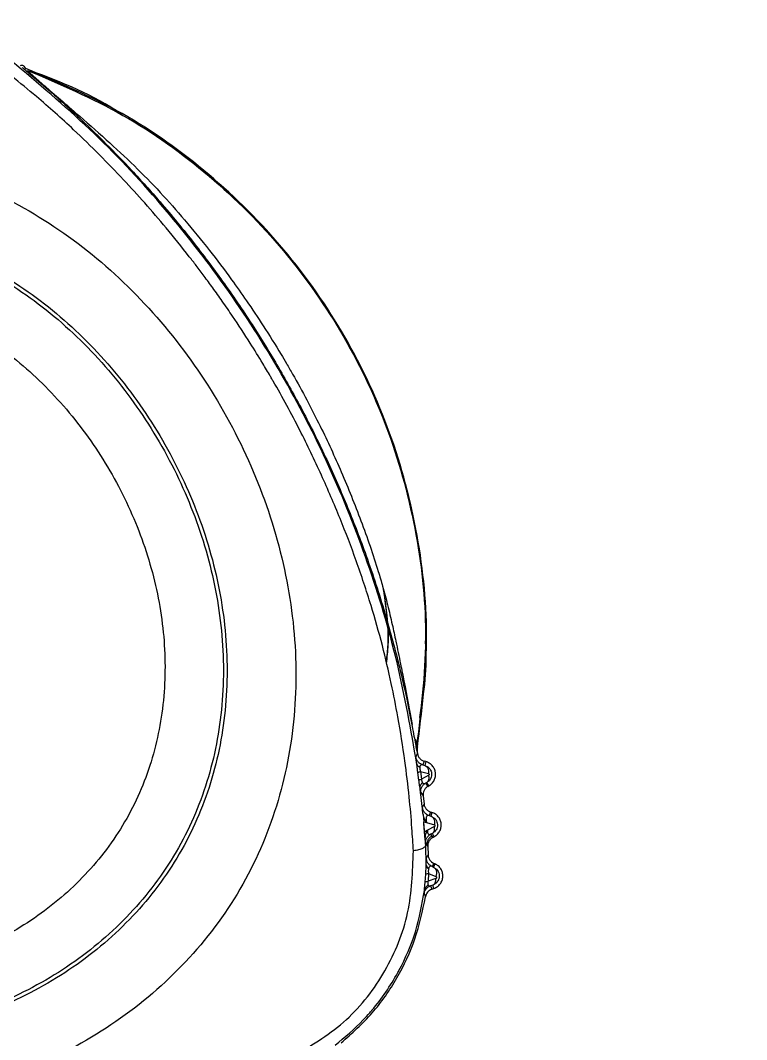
# Model space of a CAD drawing. Extents: x 412 to 492, y 622 to 766.
# Drawn here: x 441.07 to 442.585, y 647.83 to 649.956 of the extents above; entities that cross this region are included whole.
import ezdxf

# ---------------------------------------------------------------- set-up
doc = ezdxf.new("R2010")
doc.units = 0
doc.header["$MEASUREMENT"] = 0
doc.layers.add('1', color=4, linetype='Continuous')
doc.layers.add('GEOMETRY', color=4, linetype='Continuous', lineweight=25)

# ---------------------------------------------------------------- blocks, each defined once
blk = doc.blocks.new('2024 Beam 220V LL')
at = {"layer": 'GEOMETRY'}
for p, q in [((29.9451, 5.6818), (29.9471, 5.7072)), ((29.9438, 5.6866), (29.9451, 5.6818)), ((29.945, 5.6689), (29.9451, 5.6818)), ((29.942, 5.6607), (29.9451, 5.6685)), ((29.9437, 5.6738), (29.945, 5.6689)), ((29.945, 5.6689), (29.9451, 5.6685)), ((29.9594, 5.6525), (29.9564, 5.6447)), ((29.9564, 5.6447), (29.9604, 5.6437)), ((29.9625, 5.6517), (29.9594, 5.6525)), ((29.9625, 5.6517), (29.9604, 5.6437)), ((29.9604, 5.6437), (29.9667, 5.6407)), ((29.9482, 5.6129), (29.9461, 5.6287)), ((29.9516, 5.6309), (29.9537, 5.6153)), ((29.9516, 5.6309), (29.9683, 5.6266)), ((29.9687, 5.6237), (29.9537, 5.6153)), ((29.965, 5.6083), (29.9618, 5.6065)), ((29.9618, 5.6065), (29.9667, 5.5998)), ((29.9691, 5.6012), (29.965, 5.6083)), ((29.9667, 5.5998), (29.9691, 5.6012)), ((29.952, 5.5871), (29.957, 5.5805)), ((29.957, 5.5805), (29.9589, 5.5632)), ((29.9557, 5.5559), (29.9589, 5.5632)), ((29.9568, 5.5416), (29.9583, 5.526)), ((29.9727, 5.5465), (29.9695, 5.5392)), ((29.9695, 5.5392), (29.973, 5.5382)), ((29.9753, 5.5457), (29.9727, 5.5465)), ((29.9753, 5.5457), (29.973, 5.5382)), ((29.973, 5.5382), (29.9796, 5.5346)), ((29.9587, 5.5226), (29.9583, 5.526)), ((29.9583, 5.526), (29.9643, 5.5244)), ((29.9602, 5.5055), (29.9587, 5.5226)), ((29.9658, 5.5084), (29.9602, 5.5055)), ((29.9615, 5.4885), (29.9602, 5.5055)), ((29.9643, 5.5244), (29.9804, 5.5196)), ((29.9807, 5.516), (29.9658, 5.5084)), ((29.9616, 5.4879), (29.9615, 5.4885)), ((29.9764, 5.502), (29.9727, 5.5002)), ((29.9727, 5.5002), (29.9752, 5.4965)), ((29.9752, 5.4965), (29.9772, 5.4935)), ((29.9801, 5.495), (29.9764, 5.502)), ((29.9772, 5.4935), (29.9801, 5.495)), ((29.9623, 5.4814), (29.9647, 5.4778)), ((29.9624, 5.4776), (29.9647, 5.4778)), ((29.9635, 5.4362), (29.9624, 5.4776)), ((29.9647, 5.4778), (29.9667, 5.4749)), ((29.9667, 5.4749), (29.9675, 5.457)), ((29.9639, 5.4506), (29.9675, 5.457)), ((29.9793, 5.4395), (29.9756, 5.4328)), ((29.9756, 5.4328), (29.9787, 5.4315)), ((29.9817, 5.4384), (29.9787, 5.4315)), ((29.9787, 5.4315), (29.9852, 5.427)), ((29.9817, 5.4384), (29.9793, 5.4395)), ((29.9613, 5.4003), (29.9624, 5.4166)), ((29.9683, 5.4186), (29.9672, 5.4021)), ((29.9836, 5.4076), (29.9672, 5.4021)), ((29.9683, 5.4186), (29.9838, 5.4121)), ((29.9772, 5.3942), (29.9723, 5.3926)), ((29.9723, 5.3926), (29.9751, 5.3855)), ((29.9751, 5.3855), (29.9796, 5.3871)), ((29.9796, 5.3871), (29.9772, 5.3942)), ((29.9592, 5.3767), (29.962, 5.3699))]:
    blk.add_line(p, q, dxfattribs=at)
for points, knots in [([(29.9366, 5.4655), (29.9357, 5.4812), (29.9336, 5.5185), (29.9279, 5.5812), (29.9187, 5.6587), (29.9061, 5.7377), (29.8902, 5.8178), (29.8721, 5.8955), (29.8479, 5.9809), (29.8185, 6.0693), (29.7839, 6.1599), (29.7448, 6.2509), (29.6987, 6.3467), (29.6637, 6.4113), (29.6443, 6.445), (29.6443, 6.445), (29.6443, 6.445), (29.6443, 6.445), (29.6443, 6.445), (29.6442, 6.445), (29.6442, 6.4451), (29.6442, 6.4451), (29.6441, 6.4453), (29.6439, 6.4456), (29.6433, 6.4466), (29.6414, 6.45), (29.6344, 6.462), (29.6193, 6.4873), (29.5933, 6.5293), (29.5651, 6.5725), (29.5387, 6.6108), (29.5189, 6.6386), (29.5008, 6.6633), (29.4844, 6.685), (29.4584, 6.7187), (29.423, 6.7626), (29.3771, 6.8161), (29.3308, 6.8669), (29.2814, 6.918), (29.2213, 6.9763), (29.1598, 7.031), (29.0974, 7.0822), (29.0408, 7.1254), (28.9866, 7.164), (28.9511, 7.1876), (28.9364, 7.1974)], [0, 0, 0, 0, 0.023144, 0.05484, 0.091564, 0.136206, 0.170367, 0.209427, 0.251228, 0.298444, 0.343948, 0.391377, 0.441313, 0.497426, 0.497427, 0.497428, 0.497429, 0.497432, 0.497437, 0.497446, 0.497463, 0.497497, 0.497564, 0.497711, 0.498058, 0.499248, 0.503302, 0.518104, 0.541837, 0.574517, 0.592617, 0.609041, 0.623786, 0.63685, 0.648231, 0.685287, 0.718359, 0.749985, 0.784568, 0.820855, 0.870939, 0.90326, 0.937451, 0.973984, 1, 1, 1, 1]), ([(29.9439, 5.6466), (29.9315, 5.7173), (29.9067, 5.8591), (29.8442, 6.067), (29.7637, 6.2684), (29.6641, 6.4617), (29.5467, 6.6447), (29.4126, 6.8154), (29.2638, 6.9736), (29.1534, 7.0661), (29.0983, 7.1123)], [0, 0, 0, 0, 0.1245824, 0.2494896, 0.37459, 0.4998762, 0.6251945, 0.7503704, 0.8753604, 1, 1, 1, 1]), ([(29.1167, 7.1033), (29.1176, 7.1036), (29.1191, 7.1041), (29.1213, 7.1039), (29.123, 7.103), (29.1248, 7.1009), (29.1258, 7.0981), (29.1278, 7.097), (29.1282, 7.0968)], [0, 0, 0, 0, 0.186076, 0.330502, 0.437082, 0.556039, 0.90138, 1, 1, 1, 1]), ([(29.1206, 7.0995), (29.1216, 7.0985), (29.1239, 7.0965), (29.1387, 7.084), (29.1666, 7.0603), (29.2061, 7.0254), (29.2486, 6.9861), (29.2974, 6.9386), (29.3516, 6.8825), (29.4138, 6.8133), (29.4788, 6.7343), (29.544, 6.647), (29.6037, 6.559), (29.6589, 6.4688), (29.7097, 6.3767), (29.7568, 6.2813), (29.8002, 6.1821), (29.8413, 6.0751), (29.8762, 5.9675), (29.9037, 5.8665), (29.9221, 5.7864), (29.9341, 5.7264), (29.9402, 5.6925), (29.9429, 5.6774), (29.9434, 5.675), (29.9437, 5.6738)], [0, 0, 0, 0, 0.014533, 0.030212, 0.067806, 0.097423, 0.132023, 0.171465, 0.214167, 0.262912, 0.324614, 0.380826, 0.439833, 0.496705, 0.551963, 0.610023, 0.668914, 0.727586, 0.796926, 0.855191, 0.90411, 0.942201, 0.973745, 0.987278, 1, 1, 1, 1]), ([(29.1317, 7.0932), (29.1327, 7.0922), (29.134, 7.0909), (29.1376, 7.0873), (29.1444, 7.0809), (29.1709, 7.0574), (29.2282, 7.0084), (29.2943, 6.9502), (29.354, 6.8952), (29.4088, 6.8395), (29.4606, 6.7803), (29.5103, 6.7196), (29.553, 6.663), (29.5904, 6.6104), (29.6251, 6.5586), (29.6525, 6.5147), (29.6704, 6.4847), (29.6783, 6.471), (29.703, 6.4279), (29.7406, 6.3568), (29.7878, 6.2544), (29.8284, 6.1533), (29.8562, 6.0735), (29.8734, 6.0148), (29.8831, 5.9778), (29.8921, 5.9395), (29.9012, 5.8983), (29.9092, 5.859), (29.9213, 5.7979), (29.9288, 5.7582), (29.9344, 5.729)], [0, 0, 0, 0, 0.016441, 0.020694, 0.026742, 0.057094, 0.118317, 0.169348, 0.216946, 0.262345, 0.307299, 0.355122, 0.399715, 0.431025, 0.46769, 0.508424, 0.521048, 0.528509, 0.535952, 0.607546, 0.668483, 0.732511, 0.797822, 0.816765, 0.840463, 0.865429, 0.886559, 0.915732, 0.937889, 1, 1, 1, 1]), ([(29.3288, 7.0002), (29.3282, 7.0006), (29.2707, 7.0427), (29.203, 7.068), (29.1361, 7.093)], [0, 0, 0, 0, 0.0104023, 1, 1, 1, 1]), ([(28.6905, 6.9242), (28.7536, 6.9199), (28.8808, 6.9113), (29.0632, 6.8447), (29.2317, 6.7439), (29.3809, 6.61), (29.5058, 6.45), (29.6028, 6.2708), (29.6677, 6.0792), (29.6967, 5.8822), (29.6873, 5.6869), (29.6382, 5.5007), (29.549, 5.3313), (29.423, 5.1864), (29.2671, 5.0703), (29.0881, 4.9864), (28.8933, 4.9335), (28.7583, 4.927), (28.6905, 4.9237)], [0, 0, 0, 0, 0.060091, 0.121152, 0.183577, 0.247259, 0.311757, 0.376464, 0.440752, 0.504052, 0.566014, 0.626679, 0.686637, 0.746971, 0.808472, 0.871348, 0.935362, 1, 1, 1, 1]), ([(28.6905, 6.7778), (28.7445, 6.7741), (28.8534, 6.7667), (29.0095, 6.7095), (29.1538, 6.6231), (29.2814, 6.5082), (29.3885, 6.3711), (29.4716, 6.2174), (29.5274, 6.0533), (29.5524, 5.8845), (29.5445, 5.7173), (29.5026, 5.5578), (29.4263, 5.4127), (29.3183, 5.2888), (29.1847, 5.1895), (29.0313, 5.1178), (28.8643, 5.0726), (28.7486, 5.0671), (28.6905, 5.0643)], [0, 0, 0, 0, 0.060031, 0.121063, 0.183495, 0.247208, 0.311744, 0.37649, 0.440815, 0.50414, 0.566097, 0.626721, 0.686615, 0.746897, 0.808382, 0.871274, 0.935323, 1, 1, 1, 1]), ([(28.6905, 6.77), (28.744, 6.7663), (28.8519, 6.759), (29.0066, 6.7023), (29.1495, 6.6166), (29.276, 6.5028), (29.3821, 6.3668), (29.4646, 6.2145), (29.5198, 6.0518), (29.5446, 5.8846), (29.5368, 5.7189), (29.4953, 5.5609), (29.4197, 5.4171), (29.3127, 5.2943), (29.1803, 5.1959), (29.0283, 5.1249), (28.8628, 5.0801), (28.7481, 5.0747), (28.6905, 5.0719)], [0, 0, 0, 0, 0.060017, 0.121046, 0.183483, 0.247203, 0.311744, 0.376491, 0.440822, 0.504154, 0.566114, 0.626731, 0.686609, 0.746882, 0.808366, 0.871265, 0.93532, 1, 1, 1, 1]), ([(28.6905, 6.6459), (28.7363, 6.6427), (28.8287, 6.6364), (28.9611, 6.5877), (29.0833, 6.5141), (29.1916, 6.4164), (29.2825, 6.2998), (29.3532, 6.1691), (29.4007, 6.0297), (29.4221, 5.8865), (29.4157, 5.7446), (29.3804, 5.6093), (29.3156, 5.4862), (29.2239, 5.3812), (29.1105, 5.2971), (28.9801, 5.2365), (28.8383, 5.1983), (28.7399, 5.1936), (28.6905, 5.1912)], [0, 0, 0, 0, 0.0599111, 0.1209102, 0.1833853, 0.2471635, 0.3117385, 0.3765048, 0.4408804, 0.5042692, 0.5662494, 0.6268088, 0.686568, 0.7467557, 0.8082372, 0.871187, 0.9352954, 1, 1, 1, 1]), ([(29.8732, 6.0147), (29.8792, 5.9751), (29.8871, 5.9235), (29.8813, 5.8718), (29.8799, 5.8597)], [0, 0, 0, 0, 0.764984, 1, 1, 1, 1]), ([(29.8806, 5.8565), (29.8821, 5.8692), (29.888, 5.9201), (29.8804, 5.971), (29.8747, 6.0092)], [0, 0, 0, 0, 0.24991, 1, 1, 1, 1]), ([(29.9499, 5.7435), (29.9587, 5.7963), (29.9676, 5.8498), (29.9618, 5.9031), (29.9618, 5.9038)], [0, 0, 0, 0, 0.98605, 1, 1, 1, 1]), ([(29.9408, 5.6983), (29.9415, 5.6956), (29.943, 5.6895), (29.9435, 5.6876), (29.9438, 5.6866)], [0, 0, 0, 0, 0.437399, 1, 1, 1, 1]), ([(29.9439, 5.6466), (29.9436, 5.6486), (29.943, 5.6527), (29.9425, 5.6568), (29.9421, 5.66), (29.9421, 5.6605), (29.942, 5.6607)], [0, 0, 0, 0, 0.219313, 0.437055, 0.703636, 1, 1, 1, 1]), ([(29.9564, 5.6447), (29.9546, 5.6453), (29.951, 5.6466), (29.9466, 5.6504), (29.9434, 5.6552), (29.9425, 5.6589), (29.942, 5.6607)], [0, 0, 0, 0, 0.244703, 0.5, 0.755297, 1, 1, 1, 1]), ([(29.9451, 5.6685), (29.9455, 5.6666), (29.9464, 5.6628), (29.9499, 5.6581), (29.9542, 5.6544), (29.9577, 5.6531), (29.9594, 5.6525)], [0, 0, 0, 0, 0.253742, 0.509905, 0.758369, 1, 1, 1, 1]), ([(29.9461, 5.6287), (29.9459, 5.6299), (29.9456, 5.6317), (29.9453, 5.6339), (29.9451, 5.6355), (29.945, 5.637), (29.9448, 5.6383), (29.9447, 5.6391), (29.9445, 5.6418), (29.9442, 5.6442), (29.9439, 5.6466)], [0, 0, 0, 0, 0.198415, 0.3028, 0.36011, 0.457997, 0.54502, 0.571673, 0.58734, 1, 1, 1, 1]), ([(29.9439, 5.6466), (29.9443, 5.6452), (29.9452, 5.6425), (29.9485, 5.6406), (29.9501, 5.6397)], [0, 0, 0, 0, 0.4999894, 1, 1, 1, 1]), ([(29.9564, 5.6447), (29.9549, 5.6449), (29.9528, 5.6451), (29.9509, 5.6432), (29.9502, 5.6415), (29.9501, 5.6403), (29.9501, 5.6397)], [0, 0, 0, 0, 0.542909, 0.786725, 0.897634, 1, 1, 1, 1]), ([(29.9501, 5.6397), (29.9501, 5.6391), (29.95, 5.6379), (29.9502, 5.6362), (29.9505, 5.6347), (29.9508, 5.6331), (29.9513, 5.6317), (29.9516, 5.6309)], [0, 0, 0, 0, 0.252838, 0.493953, 0.521876, 0.738307, 1, 1, 1, 1]), ([(29.9604, 5.6437), (29.9617, 5.6431), (29.9643, 5.642), (29.9671, 5.6379), (29.9686, 5.6325), (29.9684, 5.6285), (29.9683, 5.6266)], [0, 0, 0, 0, 0.242505, 0.499998, 0.757493, 1, 1, 1, 1]), ([(29.9667, 5.6407), (29.9683, 5.6393), (29.9712, 5.6368), (29.9736, 5.6319), (29.9748, 5.627), (29.9747, 5.622), (29.9731, 5.6167), (29.9699, 5.6118), (29.9667, 5.6095), (29.965, 5.6083)], [0, 0, 0, 0, 0.160862, 0.299615, 0.416213, 0.551243, 0.691826, 0.841401, 1, 1, 1, 1]), ([(31.8358, 5.637), (31.6412, 5.4707), (31.4438, 5.3079), (31.0428, 4.9901), (30.8393, 4.8349), (30.6319, 4.6848)], [0, 0, 0, 0, 0.5, 0.5, 1, 1, 1, 1]), ([(29.9461, 5.6287), (29.9465, 5.629), (29.9473, 5.6297), (29.9502, 5.6305), (29.9516, 5.6309)], [0, 0, 0, 0, 0.500008, 1, 1, 1, 1]), ([(29.9482, 5.6129), (29.9486, 5.6133), (29.9495, 5.614), (29.9523, 5.6148), (29.9537, 5.6153)], [0, 0, 0, 0, 0.503105, 1, 1, 1, 1]), ([(29.9507, 5.596), (29.9504, 5.5981), (29.9501, 5.6001), (29.9497, 5.6023), (29.9497, 5.6023), (29.9497, 5.6024), (29.9497, 5.6025), (29.9495, 5.6037), (29.9492, 5.6053), (29.9489, 5.6075), (29.9486, 5.6098), (29.9484, 5.6117), (29.9482, 5.6129)], [0, 0, 0, 0, 0.417535, 0.417611, 0.41821, 0.419871, 0.426157, 0.450648, 0.646057, 0.703071, 0.806006, 1, 1, 1, 1]), ([(29.9537, 5.6153), (29.9537, 5.6145), (29.9538, 5.6129), (29.9542, 5.6114), (29.9544, 5.6106), (29.9546, 5.61), (29.955, 5.6089), (29.9554, 5.6082), (29.9557, 5.6077)], [0, 0, 0, 0, 0.238313, 0.475335, 0.500024, 0.549554, 0.728053, 1, 1, 1, 1]), ([(29.965, 5.6083), (29.9659, 5.609), (29.9678, 5.6105), (29.9693, 5.6143), (29.9697, 5.6188), (29.969, 5.6221), (29.9687, 5.6237)], [0, 0, 0, 0, 0.249417, 0.506903, 0.760701, 1, 1, 1, 1]), ([(29.9683, 5.6266), (29.9685, 5.6266), (29.9687, 5.6265), (29.9691, 5.6262), (29.9694, 5.6258), (29.9695, 5.6254), (29.9695, 5.625), (29.9695, 5.6247), (29.9693, 5.6243), (29.9691, 5.6239), (29.9688, 5.6237), (29.9687, 5.6237)], [0, 0, 0, 0, 0.144351, 0.279386, 0.402708, 0.515836, 0.570702, 0.625677, 0.739519, 0.863869, 1, 1, 1, 1]), ([(29.9507, 5.596), (29.9507, 5.5971), (29.9506, 5.5992), (29.9516, 5.6023), (29.9532, 5.6053), (29.9549, 5.6069), (29.9557, 5.6077)], [0, 0, 0, 0, 0.254162, 0.509104, 0.759349, 1, 1, 1, 1]), ([(29.9569, 5.5415), (29.9563, 5.547), (29.9549, 5.5609), (29.9528, 5.5791), (29.9512, 5.5917), (29.9507, 5.596)], [0, 0, 0, 0, 0.304807, 0.763892, 1, 1, 1, 1]), ([(29.9507, 5.596), (29.9511, 5.5935), (29.9518, 5.5882), (29.952, 5.5875), (29.952, 5.5871)], [0, 0, 0, 0, 0.474831, 1, 1, 1, 1]), ([(29.952, 5.5871), (29.952, 5.589), (29.9518, 5.5929), (29.9538, 5.5984), (29.9571, 5.6033), (29.9602, 5.6054), (29.9618, 5.6065)], [0, 0, 0, 0, 0.244604, 0.5, 0.755396, 1, 1, 1, 1]), ([(29.9557, 5.6077), (29.9561, 5.6072), (29.957, 5.6061), (29.9591, 5.6055), (29.9607, 5.6061), (29.9618, 5.6065)], [0, 0, 0, 0, 0.225042, 0.470435, 1, 1, 1, 1]), ([(29.9667, 5.5998), (29.9651, 5.5987), (29.9619, 5.5965), (29.9588, 5.5915), (29.9568, 5.5861), (29.9569, 5.5823), (29.957, 5.5805)], [0, 0, 0, 0, 0.253674, 0.509842, 0.758373, 1, 1, 1, 1]), ([(29.9695, 5.5392), (29.9677, 5.5399), (29.9641, 5.5413), (29.9599, 5.5453), (29.9568, 5.5503), (29.956, 5.5541), (29.9557, 5.5559)], [0, 0, 0, 0, 0.244606, 0.5, 0.755394, 1, 1, 1, 1]), ([(29.9568, 5.5416), (29.9567, 5.5436), (29.9563, 5.5477), (29.9559, 5.5519), (29.9557, 5.5552), (29.9557, 5.5557), (29.9557, 5.5559)], [0, 0, 0, 0, 0.217056, 0.42966, 0.698276, 1, 1, 1, 1]), ([(29.9589, 5.5632), (29.9593, 5.5613), (29.96, 5.5575), (29.9633, 5.5526), (29.9675, 5.5486), (29.971, 5.5472), (29.9727, 5.5465)], [0, 0, 0, 0, 0.253687, 0.509855, 0.758386, 1, 1, 1, 1]), ([(29.9568, 5.5416), (29.9571, 5.5398), (29.9576, 5.5365), (29.9598, 5.5302), (29.9625, 5.5267), (29.9643, 5.5244)], [0, 0, 0, 0, 0.24777, 0.493288, 1, 1, 1, 1]), ([(29.9695, 5.5392), (29.9683, 5.5393), (29.9662, 5.5397), (29.9643, 5.5377), (29.9635, 5.5348), (29.9632, 5.533), (29.963, 5.5312), (29.9631, 5.5296), (29.9633, 5.5285), (29.9634, 5.5275), (29.9638, 5.5261), (29.9641, 5.525), (29.9643, 5.5244)], [0, 0, 0, 0, 0.310024, 0.585718, 0.692349, 0.74531, 0.798926, 0.862433, 0.88153, 0.891455, 0.942928, 1, 1, 1, 1]), ([(29.973, 5.5382), (29.9743, 5.5375), (29.977, 5.5362), (29.9798, 5.5316), (29.9812, 5.5258), (29.9806, 5.5217), (29.9804, 5.5196)], [0, 0, 0, 0, 0.241786, 0.499998, 0.758211, 1, 1, 1, 1]), ([(29.9796, 5.5346), (29.9796, 5.5346), (29.9812, 5.5337), (29.9835, 5.5306), (29.9861, 5.5258), (29.9871, 5.5201), (29.9865, 5.5144), (29.9843, 5.5092), (29.9808, 5.5049), (29.9778, 5.503), (29.9764, 5.502)], [0, 0, 0, 0, 0.003289, 0.138987, 0.283829, 0.42994, 0.579456, 0.724561, 0.864713, 1, 1, 1, 1]), ([(29.9615, 5.4885), (29.9609, 5.496), (29.96, 5.5073), (29.959, 5.5187), (29.9587, 5.5225)], [0, 0, 0, 0, 0.663169, 1, 1, 1, 1]), ([(29.9615, 5.4885), (29.9615, 5.4906), (29.9615, 5.4945), (29.9626, 5.5015), (29.9646, 5.5058), (29.9658, 5.5084)], [0, 0, 0, 0, 0.298965, 0.578216, 1, 1, 1, 1]), ([(29.9658, 5.5084), (29.9658, 5.5076), (29.9658, 5.5064), (29.966, 5.5048), (29.9664, 5.5032), (29.9671, 5.5017), (29.9679, 5.5006), (29.9689, 5.4998), (29.9705, 5.4994), (29.9719, 5.4999), (29.9727, 5.5002)], [0, 0, 0, 0, 0.079086, 0.133913, 0.200461, 0.312241, 0.428543, 0.526289, 0.702284, 1, 1, 1, 1]), ([(29.9764, 5.502), (29.9773, 5.5027), (29.9791, 5.504), (29.9806, 5.5075), (29.9813, 5.5116), (29.9809, 5.5146), (29.9807, 5.516)], [0, 0, 0, 0, 0.253348, 0.511302, 0.763261, 1, 1, 1, 1]), ([(29.9804, 5.5196), (29.9805, 5.5196), (29.9809, 5.5194), (29.9813, 5.5191), (29.9816, 5.5186), (29.9817, 5.5181), (29.9817, 5.5177), (29.9817, 5.5174), (29.9816, 5.5171), (29.9815, 5.5167), (29.9812, 5.5163), (29.9808, 5.5161), (29.9807, 5.516)], [0, 0, 0, 0, 0.146361, 0.284808, 0.41183, 0.527282, 0.582294, 0.636648, 0.691473, 0.747865, 0.867827, 1, 1, 1, 1]), ([(29.9624, 5.4776), (29.9622, 5.4794), (29.962, 5.4822), (29.9618, 5.4857), (29.9616, 5.4873), (29.9616, 5.4879)], [0, 0, 0, 0, 0.528606, 0.827155, 1, 1, 1, 1]), ([(29.9616, 5.4879), (29.9618, 5.4859), (29.9621, 5.482), (29.9622, 5.4816), (29.9623, 5.4814)], [0, 0, 0, 0, 0.518872, 1, 1, 1, 1]), ([(29.9623, 5.4814), (29.9623, 5.4832), (29.9623, 5.487), (29.9645, 5.4925), (29.9679, 5.4971), (29.9711, 5.4992), (29.9727, 5.5002)], [0, 0, 0, 0, 0.244705, 0.5, 0.755295, 1, 1, 1, 1]), ([(29.9752, 5.4965), (29.9736, 5.4955), (29.9704, 5.4935), (29.9669, 5.4888), (29.9648, 5.4834), (29.9647, 5.4796), (29.9647, 5.4778)], [0, 0, 0, 0, 0.244768, 0.500064, 0.755326, 1, 1, 1, 1]), ([(29.9772, 5.4935), (29.9756, 5.4925), (29.9723, 5.4904), (29.969, 5.4857), (29.9668, 5.4804), (29.9668, 5.4767), (29.9667, 5.4749)], [0, 0, 0, 0, 0.253715, 0.509834, 0.758299, 1, 1, 1, 1]), ([(29.6904, 5.0395), (29.7276, 5.062), (29.8014, 5.1067), (29.8823, 5.2127), (29.9324, 5.3358), (29.9352, 5.4221), (29.9366, 5.4655)], [0, 0, 0, 0, 0.2514755, 0.500099, 0.7487466, 1, 1, 1, 1]), ([(29.9624, 5.4776), (29.9621, 5.4764), (29.9615, 5.4739), (29.9563, 5.4704), (29.9482, 5.4675), (29.9404, 5.4661), (29.9366, 5.4655)], [0, 0, 0, 0, 0.2398, 0.491268, 0.747303, 1, 1, 1, 1]), ([(29.9636, 5.4362), (29.9636, 5.4383), (29.9637, 5.4424), (29.9638, 5.4486), (29.9638, 5.4497), (29.9639, 5.4506)], [0, 0, 0, 0, 0.21947, 0.434766, 1, 1, 1, 1]), ([(29.9756, 5.4328), (29.974, 5.4337), (29.9707, 5.4355), (29.9669, 5.4398), (29.9644, 5.445), (29.964, 5.4487), (29.9639, 5.4506)], [0, 0, 0, 0, 0.244829, 0.5, 0.755171, 1, 1, 1, 1]), ([(29.9675, 5.457), (29.9677, 5.4551), (29.9681, 5.4513), (29.9709, 5.4463), (29.9745, 5.4421), (29.9777, 5.4403), (29.9793, 5.4395)], [0, 0, 0, 0, 0.253851, 0.511392, 0.75983, 1, 1, 1, 1]), ([(29.9624, 5.4166), (29.9627, 5.4201), (29.9631, 5.4269), (29.9634, 5.4332), (29.9635, 5.4362)], [0, 0, 0, 0, 0.5240974, 1, 1, 1, 1]), ([(29.9635, 5.4362), (29.9638, 5.4348), (29.9642, 5.4321), (29.967, 5.4298), (29.9684, 5.4287)], [0, 0, 0, 0, 0.499999, 1, 1, 1, 1]), ([(29.9684, 5.4287), (29.9683, 5.428), (29.968, 5.4266), (29.9678, 5.424), (29.9679, 5.4212), (29.9682, 5.4195), (29.9683, 5.4186)], [0, 0, 0, 0, 0.251071, 0.490727, 0.735067, 1, 1, 1, 1]), ([(29.9756, 5.4328), (29.9741, 5.4332), (29.9719, 5.4338), (29.9698, 5.4321), (29.9688, 5.4305), (29.9685, 5.4293), (29.9684, 5.4287)], [0, 0, 0, 0, 0.551209, 0.790493, 0.899445, 1, 1, 1, 1]), ([(29.9852, 5.427), (29.9864, 5.4255), (29.9887, 5.4226), (29.9906, 5.4172), (29.9909, 5.4114), (29.9896, 5.4057), (29.9867, 5.4007), (29.9825, 5.3965), (29.9789, 5.395), (29.9772, 5.3942)], [0, 0, 0, 0, 0.135176, 0.27999, 0.421876, 0.566004, 0.710322, 0.854948, 1, 1, 1, 1]), ([(29.9787, 5.4315), (29.98, 5.4307), (29.9826, 5.429), (29.9848, 5.4241), (29.9854, 5.4182), (29.9843, 5.4141), (29.9838, 5.4121)], [0, 0, 0, 0, 0.241629, 0.499998, 0.758369, 1, 1, 1, 1]), ([(29.9598, 5.3829), (29.9599, 5.3839), (29.96, 5.3853), (29.9601, 5.387), (29.9603, 5.3891), (29.9606, 5.3936), (29.961, 5.3977), (29.9613, 5.4003)], [0, 0, 0, 0, 0.22155, 0.3323, 0.397743, 0.620158, 1, 1, 1, 1]), ([(29.9613, 5.4003), (29.9618, 5.4007), (29.9627, 5.4015), (29.9657, 5.4019), (29.9672, 5.4021)], [0, 0, 0, 0, 0.503043, 1, 1, 1, 1]), ([(29.9624, 5.4166), (29.9629, 5.417), (29.9639, 5.4178), (29.9668, 5.4183), (29.9683, 5.4186)], [0, 0, 0, 0, 0.499986, 1, 1, 1, 1]), ([(29.9672, 5.4021), (29.967, 5.4012), (29.9667, 5.3995), (29.9668, 5.3979), (29.9669, 5.3971), (29.9669, 5.3964), (29.9672, 5.3952), (29.9675, 5.3945), (29.9677, 5.394)], [0, 0, 0, 0, 0.235622, 0.471634, 0.480551, 0.54513, 0.725606, 1, 1, 1, 1]), ([(29.9772, 5.3942), (29.9782, 5.3947), (29.9802, 5.3958), (29.9823, 5.399), (29.9836, 5.403), (29.9836, 5.4061), (29.9836, 5.4076)], [0, 0, 0, 0, 0.253258, 0.511382, 0.763459, 1, 1, 1, 1]), ([(29.9838, 5.4121), (29.984, 5.412), (29.9844, 5.4117), (29.9849, 5.4112), (29.9852, 5.4106), (29.9852, 5.4099), (29.9852, 5.4094), (29.9851, 5.4091), (29.9849, 5.4088), (29.9847, 5.4083), (29.9842, 5.4079), (29.9838, 5.4077), (29.9836, 5.4076)], [0, 0, 0, 0, 0.144988, 0.282396, 0.408827, 0.524229, 0.57945, 0.634159, 0.689453, 0.746382, 0.867343, 1, 1, 1, 1]), ([(29.7732, 5.0601), (29.7935, 5.0769), (29.819, 5.098), (29.8424, 5.124), (29.8482, 5.1307), (29.8496, 5.1325), (29.85, 5.1329), (29.8502, 5.1331), (29.8706, 5.1573), (29.8898, 5.1852), (29.9198, 5.2403), (29.9443, 5.2966), (29.9546, 5.3541), (29.9598, 5.3829)], [0, 0, 0, 0, 0.2082, 0.260693, 0.274113, 0.277664, 0.278653, 0.278952, 0.27912, 0.526842, 0.539473, 0.768615, 1, 1, 1, 1]), ([(29.9592, 5.3767), (29.9596, 5.3785), (29.9603, 5.382), (29.9633, 5.3867), (29.9673, 5.3904), (29.9706, 5.3919), (29.9723, 5.3926)], [0, 0, 0, 0, 0.245213, 0.5, 0.754788, 1, 1, 1, 1]), ([(29.9598, 5.3829), (29.9596, 5.3812), (29.9592, 5.3775), (29.9592, 5.377), (29.9592, 5.3767)], [0, 0, 0, 0, 0.472059, 1, 1, 1, 1]), ([(29.9598, 5.3829), (29.96, 5.384), (29.9605, 5.3863), (29.9622, 5.3893), (29.9646, 5.392), (29.9666, 5.3934), (29.9677, 5.394)], [0, 0, 0, 0, 0.252786, 0.507301, 0.758048, 1, 1, 1, 1]), ([(29.9751, 5.3855), (29.9734, 5.3848), (29.97, 5.3834), (29.9661, 5.3795), (29.9632, 5.375), (29.9624, 5.3716), (29.962, 5.3699)], [0, 0, 0, 0, 0.254075, 0.511661, 0.759811, 1, 1, 1, 1]), ([(29.9677, 5.394), (29.9682, 5.3934), (29.9695, 5.3919), (29.9713, 5.3924), (29.9723, 5.3926)], [0, 0, 0, 0, 0.473645, 1, 1, 1, 1]), ([(29.7859, 5.065), (29.8084, 5.0851), (29.8532, 5.1251), (29.9045, 5.1995), (29.9434, 5.2813), (29.9558, 5.3403), (29.962, 5.3699)], [0, 0, 0, 0, 0.250557, 0.499216, 0.748246, 1, 1, 1, 1])]:
    blk.add_open_spline(points, degree=3, knots=knots, dxfattribs=at)
for points in [[(29.9451, 5.6818), (29.9542, 5.7553), (29.9722, 5.9022), (29.9504, 6.1242), (29.8933, 6.3391), (29.799, 6.5408), (29.6715, 6.7232), (29.514, 6.8802), (29.3326, 7.0101), (29.1963, 7.0679), (29.1282, 7.0968)], [(29.1317, 7.0932), (29.1992, 7.0643), (29.3344, 7.0064), (29.5143, 6.877), (29.6705, 6.7209), (29.7971, 6.5396), (29.8908, 6.3394), (29.9478, 6.1261), (29.97, 5.9056), (29.9525, 5.7596), (29.9438, 5.6866)], [(29.9691, 5.6012), (29.9713, 5.6027), (29.9758, 5.6058), (29.9804, 5.6127), (29.983, 5.6204), (29.9831, 5.6287), (29.9809, 5.6366), (29.9764, 5.6434), (29.9702, 5.6489), (29.9651, 5.6507), (29.9625, 5.6517)], [(29.9801, 5.495), (29.9823, 5.4965), (29.9869, 5.4994), (29.9918, 5.5061), (29.9946, 5.5138), (29.995, 5.522), (29.9931, 5.53), (29.9889, 5.537), (29.9829, 5.5427), (29.9778, 5.5447), (29.9753, 5.5457)], [(29.9796, 5.3871), (29.9821, 5.3882), (29.9872, 5.3905), (29.9931, 5.3965), (29.997, 5.4038), (29.9986, 5.412), (29.9977, 5.4203), (29.9944, 5.4279), (29.989, 5.4344), (29.9842, 5.4371), (29.9817, 5.4384)]]:
    blk.add_open_spline(points, degree=3, dxfattribs=at)

msp = doc.modelspace()

# ---------------------------------------------------------------- block references
at = {"layer": '1'}
msp.add_blockref('2024 Beam 220V LL', (411.9528, 642.7586), dxfattribs=at)

doc.saveas('drawing.dxf')
